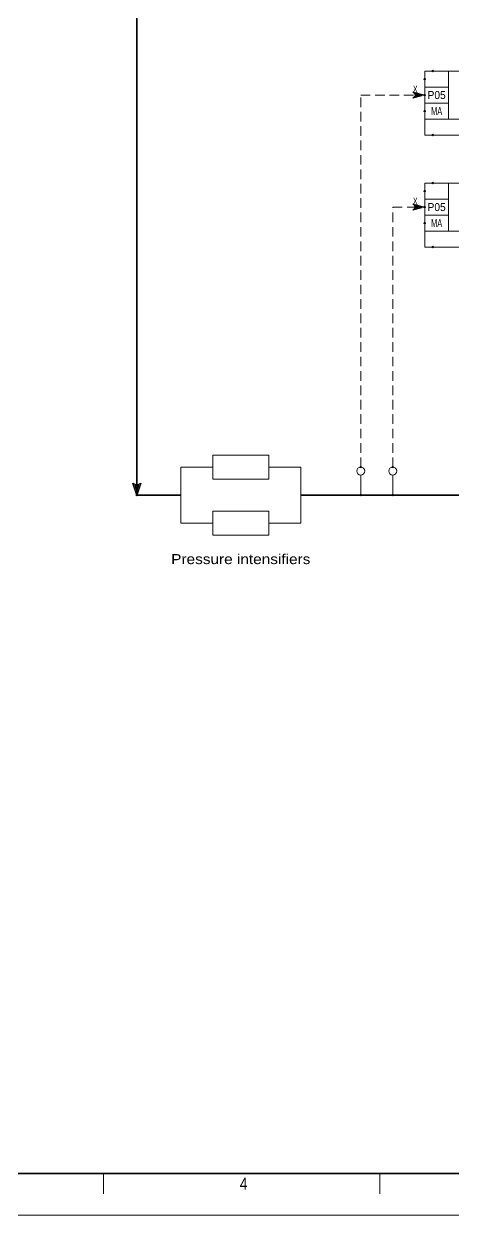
# Model space of a CAD drawing. Header units: millimetres. Extents: x 0 to 841, y 0 to 594.
# Drawn here: x 533.7 to 641.1, y 0 to 297.8 of the extents above; entities that cross this region are included whole.
import ezdxf
from ezdxf.enums import TextEntityAlignment as Align

# ---------------------------------------------------------------- set-up
doc = ezdxf.new("R2010")
doc.units = ezdxf.units.MM
doc.header["$LTSCALE"] = 0.8
doc.header["$PDMODE"] = 32
doc.header["$PDSIZE"] = 0.4
doc.linetypes.add('MEDIUM_DASHED', pattern=[4.5, 3, -1.5])
for name, color, linetype, lineweight in [('1', 7, 'Continuous', 13), ('12', 7, 'Continuous', 13), ('30', 7, 'Continuous', 25), ('40', 7, 'Continuous', 35), ('46', 7, 'MEDIUM_DASHED', 13), ('47', 7, 'Continuous', 13), ('48', 7, 'Continuous', 13), ('50', 7, 'Continuous', 35), ('9', 7, 'Continuous', 13)]:
    doc.layers.add(name, color=color, linetype=linetype, lineweight=lineweight)
doc.layers.add('45', color=7, linetype='Continuous')

msp = doc.modelspace()

# ---------------------------------------------------------------- linework, layer by layer
at = {"layer": '1', "lineweight": 35}
msp.add_line((648.9504, 10.3819), (10.3331, 10.3819), dxfattribs=at)
at = {"layer": '1'}
for p, q in [((553.6134, 10.3819), (553.6134, 5.348)), ((622.7764, 10.3724), (622.7764, 5.348))]:
    msp.add_line(p, q, dxfattribs=at)
at = {"layer": '30'}
for p, q in [((562, 181.5), (562, 182)), ((562, 181), (562, 180.5))]:
    msp.add_line(p, q, dxfattribs=at)
for points in [[(562, 180), (561, 183), (562, 182.5), (563, 183)], [(561.5, 182.5), (562, 181), (562.5, 182.5), (562, 182)]]:
    msp.add_lwpolyline(points, close=True, dxfattribs=at)
for p in [(562, 182.5), (562, 180)]:
    msp.add_point(p, dxfattribs=at)
at = {"layer": '40', "lineweight": 13}
for p, q in [((595, 190), (581, 190)), ((581, 184), (581, 190)), ((595, 184), (595, 190)), ((581, 187), (573, 187)), ((573, 173), (573, 187)), ((603, 187), (595, 187)), ((603, 173), (603, 187)), ((595, 184), (581, 184)), ((595, 176), (581, 176)), ((581, 170), (581, 176)), ((595, 170), (595, 176)), ((581, 173), (573, 173)), ((603, 173), (595, 173)), ((595, 170), (581, 170))]:
    msp.add_line(p, q, dxfattribs=at)
at = {"layer": '40'}
for p, q in [((562, 180), (573, 180)), ((603, 180), (618, 180)), ((618, 180), (626, 180)), ((626, 180), (736, 180))]:
    msp.add_line(p, q, dxfattribs=at)
msp.add_lwpolyline([(528, 326), (538, 326), (562, 326), (562, 182.5)], dxfattribs=at)
at = {"layer": '46'}
for points in [[(618, 187), (618, 280), (634, 280), (631, 280.8), (631.8, 280), (631, 279.2), (634, 280)], [(626, 187), (626, 252), (634, 251.9984), (631, 252.7992), (631.8, 251.9992), (631, 251.1992), (634, 251.9984)]]:
    msp.add_lwpolyline(points, dxfattribs=at)
for points in [[(633.6, 280), (631.4, 280.6), (632, 280), (631.4, 279.4)], [(633.2, 280), (631.8, 280.4), (632.2, 280), (631.8, 279.6)], [(632.8, 280), (632.2, 280.2), (632.4, 280), (632.2, 279.8)], [(633.6, 251.9984), (631.4, 252.5992), (632, 251.9984), (631.4, 251.3992)], [(633.2, 251.9984), (631.8, 252.3992), (632.2, 251.9984), (631.8, 251.5992)], [(632.8, 251.9984), (632.2, 252.1984), (632.4, 251.9984), (632.2, 251.7984)]]:
    msp.add_lwpolyline(points, close=True, dxfattribs=at)
at = {"layer": '47'}
for p, q in [((618, 180), (618, 185)), ((626, 180), (626, 185))]:
    msp.add_line(p, q, dxfattribs=at)
for centre in [(618, 186), (626, 186)]:
    msp.add_circle(centre, 1, dxfattribs=at)
for p in [(618, 187), (626, 187), (618, 180), (626, 180)]:
    msp.add_point(p, dxfattribs=at)
at = {"layer": '48'}
for p, q in [((640, 286), (640, 274)), ((634, 282), (640, 282)), ((634, 278), (640, 278)), ((640, 257.9984), (640, 245.9984)), ((634, 253.9984), (640, 253.9984)), ((634, 249.9984), (640, 249.9984))]:
    msp.add_line(p, q, dxfattribs=at)
for points in [[(634, 286), (652, 286), (652, 274), (634, 274)], [(634, 257.9984), (652, 257.9984), (652, 245.9984), (634, 245.9984)]]:
    msp.add_lwpolyline(points, close=True, dxfattribs=at)
for points in [[(634, 274), (634, 270), (652, 270), (652, 274)], [(634, 245.9984), (634, 241.9984), (652, 241.9984), (652, 245.9984)]]:
    msp.add_lwpolyline(points, dxfattribs=at)
for p in [(636, 286), (634, 284), (634, 280), (634, 276), (636, 270), (634, 255.9984), (636, 257.9984), (634, 251.9984), (634, 247.9984), (636, 241.9984)]:
    msp.add_point(p, dxfattribs=at)
at = {"layer": '9'}
msp.add_lwpolyline([(0, 0), (841, 0), (841, 594), (0, 594)], close=True, dxfattribs=at)

# ---------------------------------------------------------------- texts
at = {"layer": '1', "width": 0.85}
msp.add_text('4', height=3.02, dxfattribs=at).set_placement((588.7016, 6.3543), align=Align.CENTER)
at = {"layer": '12', "width": 1.15}
msp.add_text('Pressure intensifiers', height=2.5, dxfattribs=at).set_placement((587.9921, 162.7496), align=Align.CENTER)
at = {"layer": '45', "width": 0.6}
for p in [(631.0669, 280.626), (631.0669, 252.6244)]:
    msp.add_text('X', height=1.75, dxfattribs=at).set_placement(p)
at = {"layer": '50'}
for s, width, p in [('P05', 0.95, (637, 279)), ('MA', 0.7, (636.9929, 275)), ('P05', 0.95, (637, 250.9984)), ('MA', 0.7, (636.9929, 246.9984))]:
    msp.add_text(s, height=2, dxfattribs=dict(at, width=width)).set_placement(p, align=Align.CENTER)

doc.saveas('drawing.dxf')
